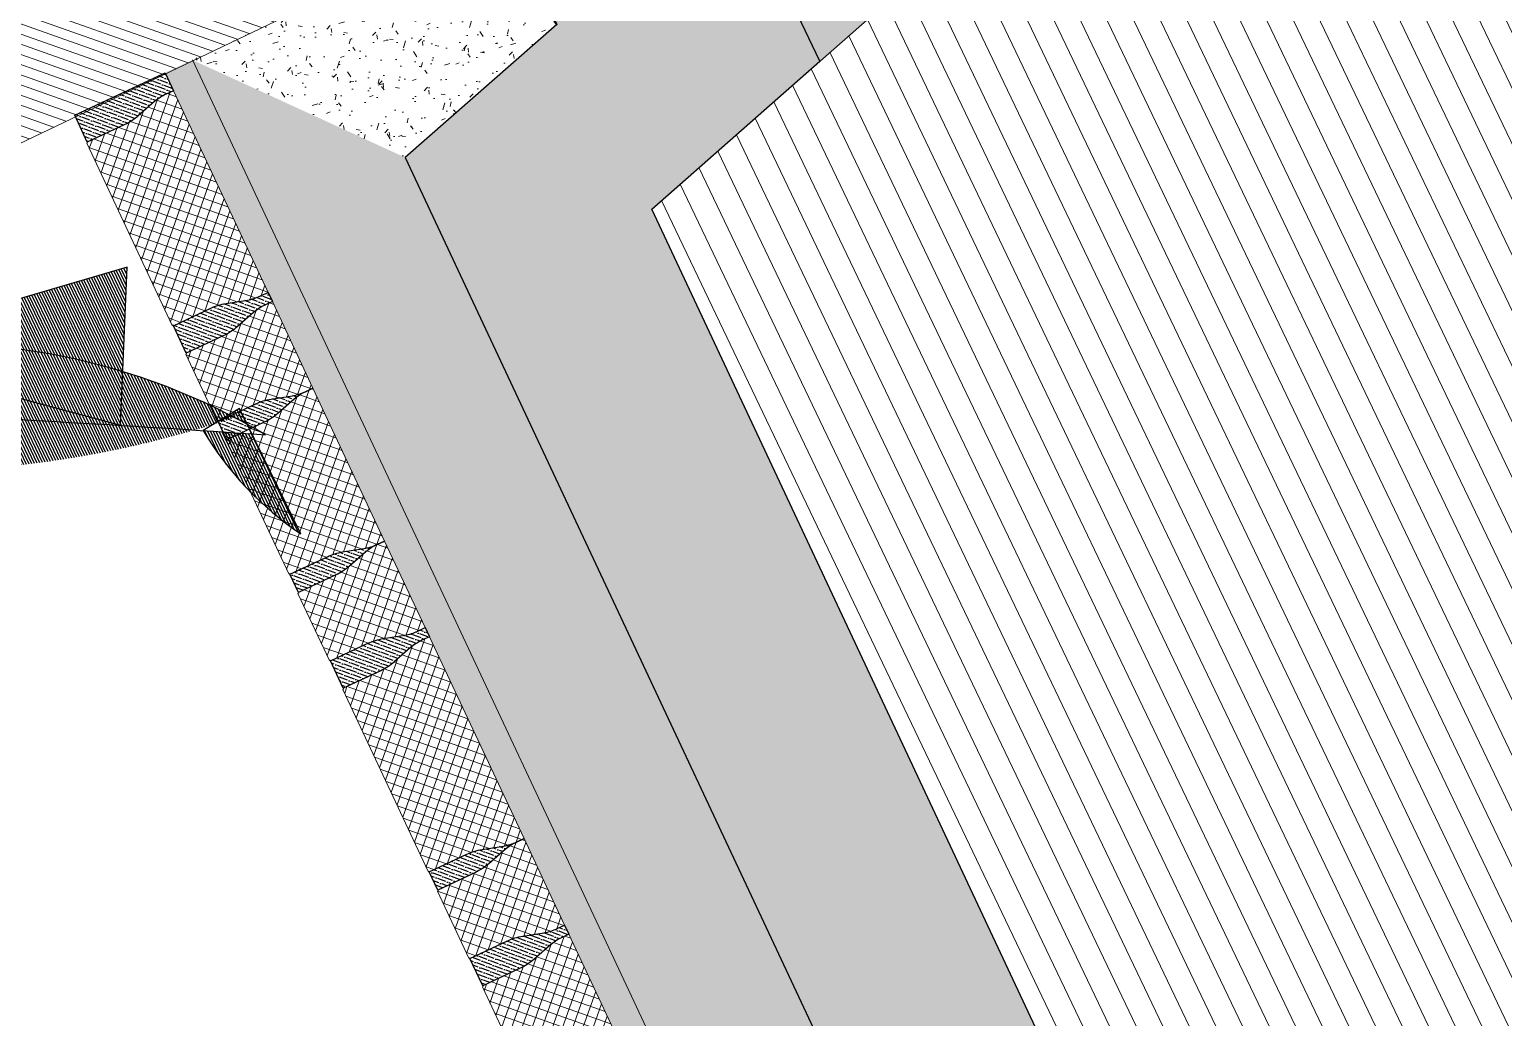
# Model space of a CAD drawing. Header units: metres. Extents: x 678805 to 1359287, y 2747329 to 5497370.
# Drawn here: x 679523.873 to 679525.336, y 2747467.093 to 2747468.074 of the extents above; entities that cross this region are included whole.
import ezdxf

# ---------------------------------------------------------------- set-up
doc = ezdxf.new("R2010")
doc.units = ezdxf.units.M
doc.layers.add('02-L-Waterfeatures 01', color=7, linetype='Continuous', true_color=0x4da6ff)
doc.layers.add('XREF_MON_WATERFEATURE$0$EIT_3 TR sorra', color=7, linetype='Continuous', true_color=0xd8ceb0)
doc.layers.add('XREF_MON_WATERFEATURE$0$-aux', color=50, linetype='Continuous', plot=False)
doc.layers.add('XREF_MON_WATERFEATURE$0$00_Aux', color=6, linetype='Continuous', plot=False)
for name, color, linetype, lineweight, true_color in [('XREF_MON_WATERFEATURE$0$02-L-projecció', 7, 'Continuous', 5, 0x636363), ('XREF_MON_WATERFEATURE$0$3-TR grava', 7, 'Continuous', 5, 0x666666), ('XREF_MON_WATERFEATURE$0$3-TR tot_u', 7, 'Continuous', 5, 0x787878)]:
    doc.layers.add(name, color=color, linetype=linetype, lineweight=lineweight, true_color=true_color)
doc.layers.add('XREF_MON_WATERFEATURE$0$02-L-SEC-View 1', color=7, linetype='Continuous')
for name, color, linetype, lineweight in [('XREF_MON_WATERFEATURE$0$02-L-seccionat', 6, 'Continuous', 5), ('XREF_MON_WATERFEATURE$0$3-TR Formigó', 252, 'Continuous', 0), ('XREF_MON_WATERFEATURE$0$3-TR terra compactada', 45, 'Continuous', 0), ('XREF_MON_WATERFEATURE$0$3-TR Tot-u', 37, 'Continuous', 0)]:
    doc.layers.add(name, color=color, linetype=linetype, lineweight=lineweight)
pattern_1 = [(43.9857993, (31.589232, -102.114553), (0.00192727513, 0.00660389192), [0.0085328125, -0.0017065625, 0, -0.0017065625])]
pattern_2 = [(45, (16.4205415, -0.953077), (-0.0067351921, 0.0067351921), []), (135, (16.4205415, -0.953077), (-0.0067351921, -0.0067351921), [])]
pattern_3 = [(43.9857993, (31.263042, -102.1120097), (0.00192727513, 0.00660389192), [0.0085328125, -0.0017065625, 0, -0.0017065625])]
pattern_4 = [(360, (-2890.9677293, -1231.3984358), (-4e-16, 0.003175), [])]
pattern_5 = [(360, (-2888.447405, -1231.4618852), (-4e-16, 0.003175), [])]
pattern_6 = [(360, (-2889.87978, -1231.41888), (-4e-16, 0.003175), [])]

# ---------------------------------------------------------------- blocks, each defined once
blk = doc.blocks.new('XREF_MON_WATERFEATURE$0$Bench')
at = {"layer": 'XREF_MON_WATERFEATURE$0$3-TR Formigó'}
h = blk.add_hatch(dxfattribs=at)
h.set_pattern_fill('ANSI31', color=256, scale=0.003, angle=-18.276, style=0)
h.set_pattern_definition([(45, (-45.4958885, 30.806559), (-0.0067351921, 0.0067351921), [])])
h.paths.add_polyline_path([(0, 0), (0.5016, 0), (0.5016, -0.1), (0.2408, -0.1), (0.075, -0.55), (0, -0.55)])
at = {"layer": 'XREF_MON_WATERFEATURE$0$02-L-seccionat'}
blk.add_lwpolyline([(0, 0), (0.5016, 0), (0.5016, -0.1), (0.2408, -0.1), (0.075, -0.55), (0, -0.55)], close=True, dxfattribs=at)
blk = doc.blocks.new('XREF_MON_WATERFEATURE$0$General Section WaterFalls')
at = {"layer": 'XREF_MON_WATERFEATURE$0$3-TR Formigó'}
h = blk.add_hatch(dxfattribs=at)
h.set_pattern_fill('ANSI37', color=256, scale=0.003, angle=-18.276, style=0)
h.set_pattern_definition(pattern_2)
edge = h.paths.add_edge_path()
edge.add_line((60.9719, -32.1247), (60.972, -32.1165))
edge.add_arc((60.9235, -32.1161), 0.0484, -0.4467, 15.5523)
edge.add_line((60.9702, -32.1031), (60.9644, -32.0823))
edge.add_arc((61.0195, -32.067), 0.0571, 179.5533, 195.5523, ccw=False)
edge.add_line((60.9623, -32.0666), (60.9626, -32.0254))
edge.add_line((60.9626, -32.0254), (60.9618, -32.0254))
edge.add_line((60.9618, -32.0254), (60.9618, -32.0246))
edge.add_line((60.9618, -32.0246), (60.7623, -32.023))
edge.add_line((60.7623, -32.023), (60.7623, -32.0239))
edge.add_line((60.7623, -32.0239), (60.7615, -32.0239))
edge.add_line((60.7615, -32.0239), (60.7612, -32.065))
edge.add_arc((60.704, -32.0645), 0.0571, -16.4458, -0.4467, ccw=False)
edge.add_line((60.7588, -32.0807), (60.7527, -32.1014))
edge.add_arc((60.7991, -32.1151), 0.0484, 163.5542, 179.5533)
edge.add_line((60.7507, -32.1147), (60.7507, -32.1229))
edge.add_line((60.7507, -32.1229), (60.9719, -32.1247))
h = blk.add_hatch(dxfattribs=at)
h.set_pattern_fill('ANSI37', color=256, scale=0.003, angle=-18.276, style=0)
h.set_pattern_definition(pattern_2)
edge = h.paths.add_edge_path()
edge.add_line((61.0769, -32.1255), (61.0769, -32.1173))
edge.add_arc((61.0285, -32.1169), 0.0484, -0.4467, 15.5523)
edge.add_line((61.0751, -32.1039), (61.0694, -32.0831))
edge.add_arc((61.1244, -32.0678), 0.0571, 179.5532, 195.5523, ccw=False)
edge.add_line((61.0673, -32.0674), (61.0676, -32.0263))
edge.add_line((61.0676, -32.0263), (61.0668, -32.0262))
edge.add_line((61.0668, -32.0262), (61.0668, -32.0254))
edge.add_line((61.0668, -32.0254), (60.9935, -32.0248))
edge.add_line((60.9935, -32.0248), (60.9935, -32.0257))
edge.add_line((60.9935, -32.0257), (60.9927, -32.0257))
edge.add_line((60.9927, -32.0257), (60.9924, -32.0668))
edge.add_arc((60.9352, -32.0663), 0.0571, -16.4458, -0.4467, ccw=False)
edge.add_line((60.99, -32.0825), (60.9839, -32.1032))
edge.add_arc((61.0304, -32.1169), 0.0484, 163.5542, 179.5533)
edge.add_line((60.982, -32.1165), (60.9819, -32.1247))
edge.add_line((60.9819, -32.1247), (61.0769, -32.1255))
h = blk.add_hatch(dxfattribs=at)
h.set_pattern_fill('ANSI37', color=256, scale=0.003, angle=-18.276, style=0)
h.set_pattern_definition(pattern_2)
edge = h.paths.add_edge_path()
edge.add_line((61.2981, -32.1272), (61.2981, -32.119))
edge.add_arc((61.2497, -32.1186), 0.0484, -0.4467, 15.5523)
edge.add_line((61.2964, -32.1057), (61.2906, -32.0849))
edge.add_arc((61.3456, -32.0695), 0.0571, 179.5533, 195.5523, ccw=False)
edge.add_line((61.2885, -32.0691), (61.2888, -32.028))
edge.add_line((61.2888, -32.028), (61.288, -32.028))
edge.add_line((61.288, -32.028), (61.288, -32.0271))
edge.add_line((61.288, -32.0271), (61.0885, -32.0256))
edge.add_line((61.0885, -32.0256), (61.0885, -32.0264))
edge.add_line((61.0885, -32.0264), (61.0877, -32.0264))
edge.add_line((61.0877, -32.0264), (61.0873, -32.0675))
edge.add_arc((61.0302, -32.0671), 0.0571, -16.4458, -0.4467, ccw=False)
edge.add_line((61.085, -32.0833), (61.0789, -32.104))
edge.add_arc((61.1253, -32.1177), 0.0484, 163.5542, 179.5533)
edge.add_line((61.0769, -32.1173), (61.0769, -32.1255))
edge.add_line((61.0769, -32.1255), (61.2981, -32.1272))
h = blk.add_hatch(dxfattribs=at)
h.set_pattern_fill('ANSI37', color=256, scale=0.003, angle=-18.276, style=0)
h.set_pattern_definition(pattern_2)
edge = h.paths.add_edge_path()
edge.add_line((61.403, -32.128), (61.4031, -32.1198))
edge.add_arc((61.3547, -32.1195), 0.0484, -0.4467, 15.5523)
edge.add_line((61.4013, -32.1065), (61.3956, -32.0857))
edge.add_arc((61.4506, -32.0704), 0.0571, 179.5533, 195.5523, ccw=False)
edge.add_line((61.3935, -32.0699), (61.3938, -32.0288))
edge.add_line((61.3938, -32.0288), (61.393, -32.0288))
edge.add_line((61.393, -32.0288), (61.393, -32.0279))
edge.add_line((61.393, -32.0279), (61.3197, -32.0274))
edge.add_line((61.3197, -32.0274), (61.3197, -32.0282))
edge.add_line((61.3197, -32.0282), (61.3189, -32.0282))
edge.add_line((61.3189, -32.0282), (61.3186, -32.0693))
edge.add_arc((61.2614, -32.0689), 0.0571, -16.4458, -0.4467, ccw=False)
edge.add_line((61.3162, -32.0851), (61.3101, -32.1058))
edge.add_arc((61.3566, -32.1195), 0.0484, 163.5542, 179.5533)
edge.add_line((61.3081, -32.1191), (61.3081, -32.1273))
edge.add_line((61.3081, -32.1273), (61.403, -32.128))
h = blk.add_hatch(dxfattribs=at)
h.set_pattern_fill('ANSI37', color=256, scale=0.003, angle=-18.276, style=0)
h.set_pattern_definition(pattern_2)
edge = h.paths.add_edge_path()
edge.add_line((61.5705, -32.1293), (61.5706, -32.1211))
edge.add_arc((61.5222, -32.1208), 0.0484, -0.4468, 15.5523)
edge.add_line((61.5688, -32.1078), (61.563, -32.087))
edge.add_arc((61.6181, -32.0717), 0.0571, 179.5533, 195.5523, ccw=False)
edge.add_line((61.5609, -32.0712), (61.5613, -32.0301))
edge.add_line((61.5613, -32.0301), (61.5605, -32.0301))
edge.add_line((61.5605, -32.0301), (61.5605, -32.0293))
edge.add_line((61.5605, -32.0293), (61.4147, -32.0281))
edge.add_line((61.4147, -32.0281), (61.4147, -32.029))
edge.add_line((61.4147, -32.029), (61.4139, -32.029))
edge.add_line((61.4139, -32.029), (61.4135, -32.0701))
edge.add_arc((61.3564, -32.0696), 0.0571, -16.4458, -0.4467, ccw=False)
edge.add_line((61.4112, -32.0858), (61.4051, -32.1065))
edge.add_arc((61.4515, -32.1202), 0.0484, 163.5542, 179.5532)
edge.add_line((61.4031, -32.1198), (61.403, -32.128))
edge.add_line((61.403, -32.128), (61.5705, -32.1293))
h = blk.add_hatch(dxfattribs=at)
h.set_pattern_fill('ANSI37', color=256, scale=0.003, angle=-18.276, style=0)
h.set_pattern_definition(pattern_2)
edge = h.paths.add_edge_path()
edge.add_line((61.6655, -32.1301), (61.6656, -32.1219))
edge.add_arc((61.6171, -32.1215), 0.0484, -0.4467, 15.5523)
edge.add_line((61.6638, -32.1085), (61.658, -32.0877))
edge.add_arc((61.7131, -32.0724), 0.0571, 179.5533, 195.5523, ccw=False)
edge.add_line((61.6559, -32.072), (61.6562, -32.0308))
edge.add_line((61.6562, -32.0308), (61.6554, -32.0308))
edge.add_line((61.6554, -32.0308), (61.6554, -32.03))
edge.add_line((61.6554, -32.03), (61.5821, -32.0294))
edge.add_line((61.5821, -32.0294), (61.5821, -32.0303))
edge.add_line((61.5821, -32.0303), (61.5813, -32.0303))
edge.add_line((61.5813, -32.0303), (61.581, -32.0714))
edge.add_arc((61.5239, -32.0709), 0.0571, -16.4458, -0.4467, ccw=False)
edge.add_line((61.5787, -32.0871), (61.5726, -32.1078))
edge.add_arc((61.619, -32.1215), 0.0484, 163.5542, 179.5533)
edge.add_line((61.5706, -32.1211), (61.5705, -32.1293))
edge.add_line((61.5705, -32.1293), (61.6655, -32.1301))
h = blk.add_hatch(dxfattribs=at)
h.set_pattern_fill('ANSI37', color=256, scale=0.003, angle=-18.276, style=0)
h.set_pattern_definition(pattern_2)
edge = h.paths.add_edge_path()
edge.add_line((61.8967, -32.1319), (61.8968, -32.1237))
edge.add_arc((61.8484, -32.1233), 0.0484, -0.4467, 15.5523)
edge.add_line((61.895, -32.1103), (61.8892, -32.0895))
edge.add_arc((61.9443, -32.0742), 0.0571, 179.5533, 195.5523, ccw=False)
edge.add_line((61.8871, -32.0738), (61.8875, -32.0326))
edge.add_line((61.8875, -32.0326), (61.8867, -32.0326))
edge.add_line((61.8867, -32.0326), (61.8867, -32.0318))
edge.add_line((61.8867, -32.0318), (61.6871, -32.0302))
edge.add_line((61.6871, -32.0302), (61.6871, -32.0311))
edge.add_line((61.6871, -32.0311), (61.6863, -32.0311))
edge.add_line((61.6863, -32.0311), (61.686, -32.0722))
edge.add_arc((61.6288, -32.0718), 0.0571, -16.4458, -0.4467, ccw=False)
edge.add_line((61.6836, -32.0879), (61.6775, -32.1086))
edge.add_arc((61.724, -32.1223), 0.0484, 163.5542, 179.5533)
edge.add_line((61.6756, -32.122), (61.6755, -32.1302))
edge.add_line((61.6755, -32.1302), (61.8967, -32.1319))
at = {"layer": 'XREF_MON_WATERFEATURE$0$3-TR grava'}
h = blk.add_hatch(dxfattribs=at)
h.set_pattern_fill('GRAVEL', color=256, scale=0.0025, angle=-65.4594)
h.set_pattern_definition([(162.55338, (60.792221, -28.2785556), (-0.7308664413, 0.2247454003), [0.00854304, -0.8457621]), (119.510333, (60.784071, -28.2759942), (0.3742512881, -0.666792489), [0.0146601, -1.4513512]), (67.05104, (60.77685, -28.263236), (-0.3716630592, -0.8677521653), [0.01033704, -1.02336807]), (201.81428, (60.752123, -28.2473016), (1.1816513546, 0.4697151543), [0.0133501, -1.32166094]), (227.374246, (60.739729, -28.2522625), (0.5612966858, 0.6053067656), [0.01309084, -1.2959952]), (291.81428, (60.7308637, -28.2618946), (-0.4697151543, 1.1816513546), [0.0133501, -1.32166094]), (332.234833, (60.7358245, -28.2742888), (-0.9205000677, 0.4871907998), [0.01765484, -1.7478279]), (6.79592, (60.7514467, -28.2825133), (1.4554228023, 0.1758798357), [0.016668, -1.6501314]), (55.97016, (60.7679976, -28.280541), (0.5399387023, 0.8049723274), [0.0133953, -1.32613864]), (109.77695, (60.775494, -28.2694395), (0.2323495932, -0.661776523), [0.01529283, -0.7493484]), (156.93803, (60.7703194, -28.2550487), (-0.9518899866, 0.40305297845), [0.01977695, -1.9579193]), (73.35467, (60.7776556, -28.3047515), (0.1619655624, 0.5625907985), [0.0067501, -0.66826415]), (106.009826, (60.779589, -28.2982843), (0.2273336258, -0.8036782146), [0.01284205, -1.271366]), (159.5406, (60.776047, -28.28594), (-0.05776387, -0.02637395), [0.00898023, -0.0808223]), (137.73918, (60.781133, -28.278732), (0.247397496, -0.236071448), [0.00483603, -0.47876556]), (226.342, (60.777554, -28.27548), (0.14691766, 0.136885724), [0.00683914, -0.3351188]), (325.50435, (60.772832, -28.280428), (0.194649594, -0.120543708), [0.011108, -0.35915745]), (96.10564, (60.781987, -28.286719), (-0.00501597, -0.14190169), [0.0080322, -0.19277245]), (310.93013, (60.7622568, -28.2419766), (0.4370311228, -0.498516848), [0.0112522, -1.11397067]), (4.88677, (60.7696285, -28.2504778), (-0.7408983767, -0.0590579828), [0.00944, -0.9345554]), (227.73918, (60.79354, -28.281444), (0.236071448, 0.247397496), [0.009672, -0.4739296]), (278.15105, (60.7870354, -28.288602), (-0.0904479018, 0.6567605553), [0.0112522, -1.11397067]), (273.98455, (60.726443, -28.2583285), (-0.016342016, 0.341567253), [0.0108509, -0.53169336]), (229.31573, (60.727197, -28.269153), (0.5035328154, 0.5789328146), [0.0090918, -0.90008983]), (1.342, (60.73604, -28.308395), (0.341567253, 0.016342016), [0.009672, -0.4739296]), (311.89462, (60.745709, -28.308169), (-0.5739168467, 0.6454345072), [0.01064457, -1.0538094]), (3.98455, (60.7231165, -28.280091), (-0.341567253, -0.016342016), [0.00542544, -0.5371188]), (35.85052, (60.734457, -28.30493), (0.20468153, 0.163259675), [0.00323786, -0.3205499]), (100.50435, (60.737082, -28.303033), (0.021357984, -0.19966556), [0.01309084, -0.24872636]), (120.5496, (60.734695, -28.2901617), (0.3215033825, -0.5512647504), [0.0121317, -1.2010341]), (238.23066, (60.767633, -28.282801), (0.08915379, 0.110511773), [0.0091581, -0.2197944]), (287.69782, (60.7628117, -28.2905873), (0.3328294306, -1.0347336953), [0.0159889, -1.58290023]), (355.48599, (60.7676723, -28.3058194), (-0.509842896, 0.046437822), [0.0065377, -0.6472348]), (24.5406, (60.77419, -28.306334), (0.0313899, 0.0841378), [0.00381, -0.05969]), (54.79703, (60.7359006, -28.288215), (-0.2988512863, -0.4156731392), [0.0088217, -0.8733485]), (342.55338, (60.740986, -28.281007), (0.7308664413, -0.2247454003), [0.0170861, -0.83721905]), (294.5406, (60.757286, -28.28613), (0.0841378, -0.0313899), [0.01651, -0.04699]), (259.84544, (60.7641434, -28.301148), (-0.1406075785, -0.7622563603), [0.01004024, -0.9939829]), (188.5952, (60.762373, -28.311031), (-0.257429432, -0.047731935), [0.0092457, -0.45304125]), (142.186567, (60.7532313, -28.312413), (-1.078743775, 0.833774021), [0.01505363, -1.4903116]), (109.96667, (60.7413388, -28.3031837), (-0.2850974958, 0.7773042634), [0.01592574, -1.57664616])])
h.paths.add_polyline_path([(62.417, -32.7234), (61.6463, -32.7234), (62.1077, -34.3534), (62.417, -34.3534)])
h.paths.add_polyline_path([(62.3831, -34.2507, -1), (62.2331, -34.2507, -1)], flags=16)
at = {"layer": 'XREF_MON_WATERFEATURE$0$3-TR terra compactada'}
h = blk.add_hatch(dxfattribs=at)
h.set_pattern_fill('LINE', color=256, scale=0.0075)
h.set_pattern_definition([(360, (-1.593222, -1.45), (3e-18, 0.0238125), [])])
edge = h.paths.add_edge_path(flags=16)
edge.add_arc((87.9127, -34.891), 0.03, 0, 360)
h.paths.add_polyline_path([(60.8679, -34.0635), (60.8679, -34.8165), (77.2885, -34.8165), (77.2885, -35.9665), (94.0298, -35.9665), (94.0235, -34.5335), (88.7774, -34.4288), (88.7764, -34.4784), (88.6751, -34.8565), (84.0602, -34.7644), (83.9655, -34.4124), (83.9577, -34.3822), (83.9588, -34.3318), (79.9888, -34.2503), (79.9888, -35.7877), (77.4385, -35.7877), (77.4385, -35.4375), (78.6181, -35.4377), (78.0551, -33.463), (67.1021, -33.3788), (67.0118, -33.1781), (66.851, -33.1769), (63.5673, -33.1513), (63.5673, -34.7034), (61.0171, -34.7034), (61.0171, -34.3534), (62.1077, -34.3534), (61.5858, -32.5095), (50.6816, -32.4257), (50.5911, -32.225), (50.4251, -32.2238), (47.1481, -32.1982), (47.1472, -33.3816), (44.9975, -33.3816), (44.9975, -33.0316), (45.5693, -33.0316), (45.1431, -31.5563), (34.2616, -31.4727), (34.1709, -31.272), (34.0048, -31.2707), (30.7263, -31.2451), (30.7263, -32.3786), (28.5762, -32.3786), (28.5762, -32.0286), (29.1479, -32.0286), (28.7218, -30.5533), (17.8413, -30.4697), (17.6814, -31.5018), (28.2761, -31.5018), (28.2761, -32.6104), (44.4474, -32.6104), (44.4474, -34.0635)])
at = {"layer": 'XREF_MON_WATERFEATURE$0$3-TR Tot-u'}
h = blk.add_hatch(dxfattribs=at)
h.set_pattern_fill('EARTH', color=256, scale=0.005, angle=-84.0741)
h.set_pattern_definition([(275.92585, (60.715468, -33.50334), (0.03485825, -0.02830243), [0.03175, -0.03175]), (275.92585, (60.72731, -33.50211), (0.03485825, -0.02830243), [0.03175, -0.03175]), (275.92585, (60.739153, -33.50088), (0.03485825, -0.02830243), [0.03175, -0.03175]), (5.92585, (60.74351, -33.50442), (0.02830243, 0.03485825), [0.03175, -0.03175]), (5.92585, (60.74474, -33.51626), (0.02830243, 0.03485825), [0.03175, -0.03175]), (5.92585, (60.74597, -33.528104), (0.02830243, 0.03485825), [0.03175, -0.03175])])
h.paths.add_polyline_path([(50.6816, -32.4257), (61.5858, -32.5095), (61.6463, -32.7234), (62.417, -32.7234), (62.417, -32.5034), (61.7919, -32.5034), (61.7377, -32.3107), (50.5913, -32.225)])
at = {"layer": 'XREF_MON_WATERFEATURE$0$3-TR tot_u'}
h = blk.add_hatch(dxfattribs=at)
h.set_pattern_fill('AR-CONC', color=256, scale=0.00025, angle=90.2768)
h.set_pattern_definition([(158.55282, (16.41958, -0.97464), (-0.01071414, 0.044447035), [0.0047625, -0.0523875]), (103.55282, (16.41958, -0.97464), (-0.04247851, -0.023550522), [0.00381, -0.041910146]), (209.00427, (16.418687, -0.970935), (-0.05319265, 0.020896514), [0.004047502, -0.04452256]), (154.73702, (16.40754, -0.97868), (-0.01159855, 0.06759206), [0.00714375, -0.07858125]), (205.18838, (16.40657, -0.97305), (-0.07752613, 0.036585164), [0.00607126, -0.0667839]), (99.73697, (16.40754, -0.97868), (-0.07752613, 0.036585164), [0.00571499, -0.06286493]), (129.55282, (16.40853, -0.97165), (0.012177515, 0.04406843), [0.0047625, -0.0523875]), (74.55282, (16.40853, -0.97165), (-0.048569986, -3.622e-06), [0.00381, -0.04191]), (180.00427, (16.409544, -0.967977), (-0.03639247, 0.044064808), [0.004047502, -0.044522484]), (146.052823, (16.41958, -0.974639), (-0.0202858755, -0.005993883), [0, -0.041402, 0, -0.042545, 0, -0.04206875]), (116.052823, (16.41958, -0.97464), (-0.029058716, 0.007867939), [0, -0.024257, 0, -0.0404495, 0, -0.01603375]), (76.052823, (16.424085, -0.988064), (-0.0094277577, 0.0325917035), [0, -0.015875, 0, -0.04953, 0, -0.0657225]), (66.052823, (16.426106, -0.994084), (-0.017809166, 0.03308521), [0, -0.0206375, 0, -0.032893, 0, -0.0466725])])
h.paths.add_polyline_path([(61.7377, -32.3107), (61.9161, -32.162), (50.5231, -32.0745), (50.5952, -32.2337)])
h = blk.add_hatch(dxfattribs=at)
h.set_pattern_fill('AR-CONC', color=256, scale=0.00025, angle=90.2768)
h.set_pattern_definition([(140.2768, (60.715436, -33.26334), (0.0037647, 0.0455649), [0.0047625, -0.0523875]), (85.2768, (60.715436, -33.26334), (-0.0477211, -0.0090415), [0.00381, -0.0419101]), (190.7282, (60.71575, -33.259542), (-0.0439564, 0.0365234), [0.0040475, -0.0445226]), (136.461, (60.702736, -33.2634), (0.0101831, 0.0678197), [0.0071437, -0.0785812]), (186.9123, (60.703584, -33.25775), (-0.0621425, 0.0590515), [0.0060713, -0.066784]), (81.461, (60.702736, -33.2634), (-0.0621425, 0.0590515), [0.005715, -0.062865]), (111.2768, (60.70588, -33.257036), (0.0253829, 0.03802666), [0.0047625, -0.0523875]), (56.2768, (60.70588, -33.257036), (-0.0461211, 0.0152279), [0.00381, -0.04191]), (161.7282, (60.707995, -33.253867), (-0.0207382, 0.0532545), [0.0040475, -0.0445225]), (127.7768, (60.715436, -33.26334), (-0.02114224, 0.00067003), [0, -0.041402, 0, -0.042545, 0, -0.04206875]), (97.7768, (60.715436, -33.26334), (-0.02512555, 0.01658373), [0, -0.024257, 0, -0.0404495, 0, -0.01603375]), (57.7768, (60.715504, -33.2775), (0.00126842, 0.03390417), [0, -0.015875, 0, -0.04953, 0, -0.0657225]), (47.7768, (60.715535, -33.28385), (-0.00653544, 0.03700116), [0, -0.0206375, 0, -0.032893, 0, -0.0466725])])
h.paths.add_polyline_path([(62.417, -32.3031), (61.9154, -32.3036), (61.9161, -32.162), (61.7377, -32.3107), (61.7919, -32.5034), (62.417, -32.5034)])
at = {"layer": 'XREF_MON_WATERFEATURE$0$EIT_3 TR sorra'}
h = blk.add_hatch(dxfattribs=at)
h.set_pattern_fill('ANSI36', color=256, scale=0.001075, angle=-1.0142, style=0, double=1)
h.set_pattern_definition(pattern_3)
edge = h.paths.add_edge_path()
edge.add_line((60.9819, -32.1247), (60.9719, -32.1247))
edge.add_line((60.9719, -32.1247), (60.972, -32.1165))
edge.add_arc((60.9235, -32.1161), 0.0484, -0.4468, 15.5523)
edge.add_line((60.9702, -32.1031), (60.9644, -32.0823))
edge.add_arc((61.0195, -32.067), 0.0571, 179.5533, 195.5523, ccw=False)
edge.add_line((60.9623, -32.0666), (60.9626, -32.0254))
edge.add_line((60.9626, -32.0254), (60.9927, -32.0257))
edge.add_line((60.9927, -32.0257), (60.9924, -32.0668))
edge.add_arc((60.9352, -32.0664), 0.0571, -16.4458, -0.4467, ccw=False)
edge.add_line((60.99, -32.0825), (60.9839, -32.1032))
edge.add_arc((61.0304, -32.1169), 0.0484, 163.5542, 179.5533)
edge.add_line((60.982, -32.1166), (60.9819, -32.1247))
edge.add_line((60.9819, -32.1247), (60.9719, -32.1247))
h = blk.add_hatch(dxfattribs=at)
h.set_pattern_fill('ANSI36', color=256, scale=0.001075, angle=-1.0142, style=0, double=1)
h.set_pattern_definition(pattern_3)
edge = h.paths.add_edge_path()
edge.add_line((61.0769, -32.1255), (61.0769, -32.1173))
edge.add_arc((61.0285, -32.1169), 0.0484, -0.4467, 15.5523)
edge.add_line((61.0751, -32.1039), (61.0694, -32.0831))
edge.add_arc((61.1244, -32.0678), 0.0571, 179.5532, 195.5523, ccw=False)
edge.add_line((61.0673, -32.0674), (61.0676, -32.0263))
edge.add_line((61.0676, -32.0263), (61.0877, -32.0264))
edge.add_line((61.0877, -32.0264), (61.0873, -32.0675))
edge.add_arc((61.0302, -32.0671), 0.0571, -16.4458, -0.4467, ccw=False)
edge.add_line((61.085, -32.0833), (61.0789, -32.104))
edge.add_arc((61.1253, -32.1177), 0.0484, 163.5542, 179.5532)
edge.add_line((61.0769, -32.1173), (61.0769, -32.1255))
h = blk.add_hatch(dxfattribs=at)
h.set_pattern_fill('ANSI36', color=256, scale=0.001075, angle=-1.0142, style=0, double=1)
h.set_pattern_definition(pattern_1)
edge = h.paths.add_edge_path()
edge.add_line((61.3081, -32.1273), (61.2981, -32.1272))
edge.add_line((61.2981, -32.1272), (61.2981, -32.119))
edge.add_arc((61.2497, -32.1186), 0.0484, -0.4468, 15.5523)
edge.add_line((61.2964, -32.1057), (61.2906, -32.0849))
edge.add_arc((61.3456, -32.0696), 0.0571, 179.5533, 195.5523, ccw=False)
edge.add_line((61.2885, -32.0691), (61.2888, -32.028))
edge.add_line((61.2888, -32.028), (61.3189, -32.0282))
edge.add_line((61.3189, -32.0282), (61.3186, -32.0693))
edge.add_arc((61.2614, -32.0689), 0.0571, -16.4458, -0.4467, ccw=False)
edge.add_line((61.3162, -32.0851), (61.3101, -32.1058))
edge.add_arc((61.3566, -32.1195), 0.0484, 163.5542, 179.5533)
edge.add_line((61.3081, -32.1191), (61.3081, -32.1273))
edge.add_line((61.3081, -32.1273), (61.2981, -32.1272))
h = blk.add_hatch(dxfattribs=at)
h.set_pattern_fill('ANSI36', color=256, scale=0.001075, angle=-1.0142, style=0, double=1)
h.set_pattern_definition(pattern_1)
edge = h.paths.add_edge_path()
edge.add_line((61.403, -32.128), (61.4031, -32.1198))
edge.add_arc((61.3547, -32.1195), 0.0484, -0.4467, 15.5523)
edge.add_line((61.4013, -32.1065), (61.3956, -32.0857))
edge.add_arc((61.4506, -32.0704), 0.0571, 179.5532, 195.5523, ccw=False)
edge.add_line((61.3935, -32.0699), (61.3938, -32.0288))
edge.add_line((61.3938, -32.0288), (61.4139, -32.029))
edge.add_line((61.4139, -32.029), (61.4135, -32.0701))
edge.add_arc((61.3564, -32.0696), 0.0571, -16.4458, -0.4467, ccw=False)
edge.add_line((61.4112, -32.0858), (61.4051, -32.1065))
edge.add_arc((61.4515, -32.1202), 0.0484, 163.5542, 179.5532)
edge.add_line((61.4031, -32.1198), (61.403, -32.128))
h = blk.add_hatch(dxfattribs=at)
h.set_pattern_fill('ANSI36', color=256, scale=0.001075, angle=-1.0142, style=0, double=1)
h.set_pattern_definition(pattern_1)
edge = h.paths.add_edge_path()
edge.add_line((61.5705, -32.1293), (61.5706, -32.1211))
edge.add_arc((61.5222, -32.1208), 0.0484, -0.4467, 15.5523)
edge.add_line((61.5688, -32.1078), (61.563, -32.087))
edge.add_arc((61.6181, -32.0717), 0.0571, 179.5533, 195.5523, ccw=False)
edge.add_line((61.5609, -32.0712), (61.5613, -32.0301))
edge.add_line((61.5613, -32.0301), (61.5813, -32.0303))
edge.add_line((61.5813, -32.0303), (61.581, -32.0714))
edge.add_arc((61.5239, -32.0709), 0.0571, -16.4458, -0.4467, ccw=False)
edge.add_line((61.5787, -32.0871), (61.5726, -32.1078))
edge.add_arc((61.619, -32.1215), 0.0484, 163.5542, 179.5532)
edge.add_line((61.5706, -32.1211), (61.5705, -32.1293))
h = blk.add_hatch(dxfattribs=at)
h.set_pattern_fill('ANSI36', color=256, scale=0.001075, angle=-1.0142, style=0, double=1)
h.set_pattern_definition(pattern_1)
edge = h.paths.add_edge_path()
edge.add_line((61.6755, -32.1302), (61.6655, -32.1301))
edge.add_line((61.6655, -32.1301), (61.6656, -32.1219))
edge.add_arc((61.6171, -32.1215), 0.0484, -0.4467, 15.5523)
edge.add_line((61.6638, -32.1085), (61.658, -32.0877))
edge.add_arc((61.7131, -32.0724), 0.0571, 179.5533, 195.5523, ccw=False)
edge.add_line((61.6559, -32.072), (61.6562, -32.0308))
edge.add_line((61.6562, -32.0308), (61.6863, -32.0311))
edge.add_line((61.6863, -32.0311), (61.686, -32.0722))
edge.add_arc((61.6288, -32.0718), 0.0571, -16.4458, -0.4467, ccw=False)
edge.add_line((61.6836, -32.0879), (61.6775, -32.1086))
edge.add_arc((61.724, -32.1223), 0.0484, 163.5542, 179.5533)
edge.add_line((61.6756, -32.122), (61.6755, -32.1302))
edge.add_line((61.6755, -32.1302), (61.6655, -32.1301))
h = blk.add_hatch(dxfattribs=at)
h.set_pattern_fill('ANSI36', color=256, scale=0.001075, angle=-1.0142, style=0, double=1)
h.set_pattern_definition([(43.9857993, (31.8204617, -102.116356), (0.00192727513, 0.00660389192), [0.0085328125, -0.0017065625, 0, -0.0017065625])])
edge = h.paths.add_edge_path()
edge.add_line((61.9164, -32.132), (61.8967, -32.1319))
edge.add_line((61.8967, -32.1319), (61.8968, -32.1237))
edge.add_arc((61.8484, -32.1233), 0.0484, -0.4467, 15.5523)
edge.add_line((61.895, -32.1103), (61.8892, -32.0895))
edge.add_arc((61.9443, -32.0742), 0.0571, 179.5533, 195.5523, ccw=False)
edge.add_line((61.8871, -32.0738), (61.8875, -32.0326))
edge.add_line((61.8875, -32.0326), (61.9171, -32.0329))
edge.add_line((61.9171, -32.0329), (61.9164, -32.132))
edge.add_line((61.9164, -32.132), (61.8967, -32.1319))
h = blk.add_hatch(dxfattribs=at)
h.set_pattern_fill('ANSI36', color=256, scale=0.001075, angle=-1.0142, style=0, double=1)
h.set_pattern_definition([(62.2618419, (84.498064, 215.9410314), (-0.000240893414, 0.00687515442), [0.0085328125, -0.0017065625, 0, -0.0017065625])])
h.paths.add_polyline_path([(50.5231, -32.0745), (61.9161, -32.162), (61.9164, -32.132), (50.523, -32.0433)])
at = {"layer": 'XREF_MON_WATERFEATURE$0$-aux'}
for points in [[(60.9819, -32.1247), (60.9719, -32.1247), (60.972, -32.1165, 0.069923), (60.9702, -32.1031), (60.9644, -32.0823, -0.069923), (60.9623, -32.0666), (60.9626, -32.0254), (60.9927, -32.0257), (60.9924, -32.0668, -0.069923), (60.99, -32.0825), (60.9839, -32.1032, 0.069923), (60.982, -32.1166), (60.9819, -32.1247), (60.9719, -32.1247)], [(61.0769, -32.1255), (61.0769, -32.1255), (61.0769, -32.1173, 0.069923), (61.0751, -32.1039), (61.0694, -32.0831, -0.069923), (61.0673, -32.0674), (61.0676, -32.0263), (61.0877, -32.0264), (61.0873, -32.0675, -0.069923), (61.085, -32.0833), (61.0789, -32.104, 0.069923), (61.0769, -32.1173), (61.0769, -32.1255), (61.0769, -32.1255)], [(61.3081, -32.1273), (61.2981, -32.1272), (61.2981, -32.119, 0.069923), (61.2964, -32.1057), (61.2906, -32.0849, -0.069923), (61.2885, -32.0691), (61.2888, -32.028), (61.3189, -32.0282), (61.3186, -32.0693, -0.069923), (61.3162, -32.0851), (61.3101, -32.1058, 0.069923), (61.3081, -32.1191), (61.3081, -32.1273), (61.2981, -32.1272)], [(61.403, -32.128), (61.403, -32.128), (61.4031, -32.1198, 0.069923), (61.4013, -32.1065), (61.3956, -32.0857, -0.069923), (61.3935, -32.0699), (61.3938, -32.0288), (61.4139, -32.029), (61.4135, -32.0701, -0.069923), (61.4112, -32.0858), (61.4051, -32.1065, 0.069923), (61.4031, -32.1198), (61.403, -32.128), (61.403, -32.128)], [(61.5705, -32.1293), (61.5705, -32.1293), (61.5706, -32.1211, 0.069923), (61.5688, -32.1078), (61.563, -32.087, -0.069923), (61.5609, -32.0712), (61.5613, -32.0301), (61.5813, -32.0303), (61.581, -32.0714, -0.069923), (61.5787, -32.0871), (61.5726, -32.1078, 0.069923), (61.5706, -32.1211), (61.5705, -32.1293), (61.5705, -32.1293)], [(61.6755, -32.1302), (61.6655, -32.1301), (61.6656, -32.1219, 0.069923), (61.6638, -32.1085), (61.658, -32.0877, -0.069923), (61.6559, -32.072), (61.6562, -32.0308), (61.6863, -32.0311), (61.686, -32.0722, -0.069923), (61.6836, -32.0879), (61.6775, -32.1086, 0.069923), (61.6756, -32.122), (61.6755, -32.1302), (61.6655, -32.1301)], [(61.9164, -32.132), (61.8967, -32.1319), (61.8968, -32.1237, 0.069923), (61.895, -32.1103), (61.8892, -32.0895, -0.069923), (61.8871, -32.0738), (61.8875, -32.0326), (61.9171, -32.0329), (61.9164, -32.132), (61.8967, -32.1319)]]:
    blk.add_lwpolyline(points, format="xyb", dxfattribs=at)
at = {"layer": 'XREF_MON_WATERFEATURE$0$00_Aux'}
blk.add_lwpolyline([(50.6816, -32.4257), (61.5858, -32.5095), (61.6463, -32.7234), (62.417, -32.7234), (62.417, -32.5034), (61.7919, -32.5034), (61.7377, -32.3107), (50.5913, -32.225)], close=True, dxfattribs=at)
at = {"layer": 'XREF_MON_WATERFEATURE$0$02-L-projecció'}
for points in [[(30.7263, -31.2451), (34.0048, -31.2707), (34.1709, -31.272), (34.2616, -31.4727), (45.1431, -31.5563), (45.5693, -33.0316), (44.9975, -33.0316), (44.9975, -33.3816), (47.1472, -33.3816), (47.1481, -32.1982), (50.4251, -32.2238), (50.5911, -32.225), (50.6816, -32.4257), (61.5858, -32.5095), (62.1077, -34.3534), (61.0171, -34.3534), (61.0171, -34.7034), (63.5673, -34.7034), (63.5673, -33.1513), (66.851, -33.1769)], [(50.5231, -32.0745), (61.9161, -32.162)], [(47.1477, -32.1986), (61.7377, -32.3107)], [(50.6816, -32.4257), (61.5858, -32.5095)]]:
    blk.add_lwpolyline(points, dxfattribs=at)
at = {"layer": 'XREF_MON_WATERFEATURE$0$02-L-seccionat'}
for points in [[(60.9719, -32.1247), (60.972, -32.1165, 0.069923), (60.9702, -32.1031), (60.9644, -32.0823, -0.069923), (60.9623, -32.0666), (60.9626, -32.0254), (60.9618, -32.0254), (60.9618, -32.0246), (60.7623, -32.023), (60.7623, -32.0239), (60.7615, -32.0239), (60.7612, -32.065, -0.069923), (60.7588, -32.0807), (60.7527, -32.1014, 0.069923), (60.7507, -32.1147), (60.7507, -32.1229)], [(61.0769, -32.1255), (61.0769, -32.1173, 0.069923), (61.0751, -32.1039), (61.0694, -32.0831, -0.069923), (61.0673, -32.0674), (61.0676, -32.0263), (61.0668, -32.0262), (61.0668, -32.0254), (60.9935, -32.0248), (60.9935, -32.0257), (60.9927, -32.0257), (60.9924, -32.0668, -0.069923), (60.99, -32.0825), (60.9839, -32.1032, 0.069923), (60.982, -32.1165), (60.9819, -32.1247)], [(61.2981, -32.1272), (61.2981, -32.119, 0.069923), (61.2964, -32.1057), (61.2906, -32.0849, -0.069923), (61.2885, -32.0691), (61.2888, -32.028), (61.288, -32.028), (61.288, -32.0271), (61.0885, -32.0256), (61.0885, -32.0264), (61.0877, -32.0264), (61.0873, -32.0675, -0.069923), (61.085, -32.0833), (61.0789, -32.104, 0.069923), (61.0769, -32.1173), (61.0769, -32.1255)], [(61.403, -32.128), (61.4031, -32.1198, 0.069923), (61.4013, -32.1065), (61.3956, -32.0857, -0.069923), (61.3935, -32.0699), (61.3938, -32.0288), (61.393, -32.0288), (61.393, -32.0279), (61.3197, -32.0274), (61.3197, -32.0282), (61.3189, -32.0282), (61.3186, -32.0693, -0.069923), (61.3162, -32.0851), (61.3101, -32.1058, 0.069923), (61.3081, -32.1191), (61.3081, -32.1273)], [(61.5705, -32.1293), (61.5706, -32.1211, 0.069923), (61.5688, -32.1078), (61.563, -32.087, -0.069923), (61.5609, -32.0712), (61.5613, -32.0301), (61.5605, -32.0301), (61.5605, -32.0293), (61.4147, -32.0281), (61.4147, -32.029), (61.4139, -32.029), (61.4135, -32.0701, -0.069923), (61.4112, -32.0858), (61.4051, -32.1065, 0.069923), (61.4031, -32.1198), (61.403, -32.128)], [(61.6655, -32.1301), (61.6656, -32.1219, 0.069923), (61.6638, -32.1085), (61.658, -32.0877, -0.069923), (61.6559, -32.072), (61.6562, -32.0308), (61.6554, -32.0308), (61.6554, -32.03), (61.5821, -32.0294), (61.5821, -32.0303), (61.5813, -32.0303), (61.581, -32.0714, -0.069923), (61.5787, -32.0871), (61.5726, -32.1078, 0.069923), (61.5706, -32.1211), (61.5705, -32.1293)], [(61.8967, -32.1319), (61.8968, -32.1237, 0.069923), (61.895, -32.1103), (61.8892, -32.0895, -0.069923), (61.8871, -32.0738), (61.8875, -32.0326), (61.8867, -32.0326), (61.8867, -32.0318), (61.6871, -32.0302), (61.6871, -32.0311), (61.6863, -32.0311), (61.686, -32.0722, -0.069923), (61.6836, -32.0879), (61.6775, -32.1086, 0.069923), (61.6756, -32.122), (61.6755, -32.1302)]]:
    blk.add_lwpolyline(points, format="xyb", close=True, dxfattribs=at)
blk.add_blockref('XREF_MON_WATERFEATURE$0$Bench', (61.9155, -31.7534))
blk = doc.blocks.new('XREF_MON_WATERFEATURE$0$p7')
h = blk.add_hatch()
h.set_pattern_fill('LINE', color=254, scale=0.001)
h.set_pattern_definition([(360, (-2893.8054963, -1233.1014205), (-4e-16, 0.003175), [])])
edge = h.paths.add_edge_path()
edge.add_line((-0.0261, 0.749), (-0.0876, 0.7608))
edge.add_arc((-1.4928, 0.788), 1.4055, -14.8775, -1.1077, ccw=False)
edge.add_arc((-0.1756, 0.5161), 0.098, -147.4403, -65.172, ccw=False)
edge.add_arc((-0.5435, 0.6332), 0.3321, -30.7558, -7.3085)
edge.add_arc((0.7286, 0.2727), 0.995, 148.3098, 161.3472, ccw=False)
edge.add_arc((-0.0687, 0.7789), 0.052, -35.0269, 161.4727, ccw=False)
h = blk.add_hatch()
h.set_pattern_fill('LINE', color=253, scale=0.001)
h.set_pattern_definition(pattern_4)
edge = h.paths.add_edge_path()
edge.add_ellipse((-0.0906, 0.7239), major_axis=(0.0356, 0.1048), ratio=0.522464, start_angle=-84.2694, end_angle=260.631)
edge.add_line((-0.0423, 0.6885), (-0.0806, 0.7114))
edge.add_line((-0.0806, 0.7114), (-0.0325, 0.7159))
h = blk.add_hatch()
h.set_pattern_fill('LINE', color=251, scale=0.001)
h.set_pattern_definition(pattern_4)
h.paths.add_polyline_path([(-0.1557, 0.5895, 0.200491), (-0.2213, 0.5552, 0.049909), (-0.2014, 0.3366, -0.049009)])
h = blk.add_hatch()
h.set_pattern_fill('LINE', color=256, scale=0.001)
h.set_pattern_definition(pattern_5)
h.paths.add_polyline_path([(-0.149, 0.5898, 0.017439), (-0.1557, 0.5895, 0.049009), (-0.2014, 0.3366, 0.042526), (-0.1504, 0.1565, 0.07746)])
h = blk.add_hatch()
h.set_pattern_fill('LINE', color=256, scale=0.001)
h.set_pattern_definition(pattern_5)
edge = h.paths.add_edge_path()
edge.add_arc((-0.4193, 0.4186), 0.3404, 9.9986, 29.7349)
edge.add_arc((-5.8434, 0.7255), 5.7213, -5.7077, -1.3834, ccw=False)
edge.add_arc((0.8808, 0.5457), 1.1022, -159.3259, -150.381)
edge.add_arc((0, 3.2434), 3.2434, -91.3668, -83.045)
edge.add_arc((1.1544, 0.2594), 0.7972, -162.819, -126.6991)
edge.add_arc((-0.6011, -0.5369), 1.2886, 7.0025, 9.2764)
edge.add_arc((14.5866, 7.4906), 15.9625, -152.21718, -150.66672, ccw=False)
edge.add_arc((0.1211, -0.7252), 0.8479, 66.1308, 92.0767)
edge.add_arc((-21.6801, -10.3407), 24.1542, 25.66889, 26.60834)
h = blk.add_hatch()
h.set_pattern_fill('LINE', color=256, scale=0.001)
h.set_pattern_definition(pattern_5)
h.paths.add_polyline_path([(-0.2014, 0.3366, 0.054882), (-0.1931, 0.0491, 0.123359), (-0.2984, 0.0147), (-0.1824, 0.008, 0.027012), (-0.1504, 0.1565, -0.042526)])
h = blk.add_hatch()
h.set_pattern_fill('LINE', color=256, scale=0.001)
h.set_pattern_definition(pattern_5)
h.paths.add_polyline_path([(0.5383, 0.0651, 0.105291), (0.0904, 0.1221, -0.113697), (0.4642, 0.0502, 0.006765), (0.6707, -0.3292, 0.081225)], flags=17)
h = blk.add_hatch()
h.set_pattern_fill('LINE', color=256, scale=0.001)
h.set_pattern_definition(pattern_6)
h.paths.add_polyline_path([(0.3927, 0.0239, 0.110787), (0.5663, -0.2789), (0.4515, -0.3397)])
h = blk.add_hatch()
h.set_pattern_fill('LINE', color=256, scale=0.02)
h.set_pattern_definition([(360, (-2889.87978, -1231.41888), (-9e-15, 0.0635), [])])
h.paths.add_polyline_path([(0.6753, -0.3374, 0.000948), (0.7051, -0.3901), (0.6919, -0.39, -0.007975), (0.6714, -0.3749)])
h = blk.add_hatch()
h.set_pattern_fill('LINE', color=256, scale=0.001)
h.set_pattern_definition(pattern_6)
h.paths.add_polyline_path([(0.6753, -0.3374, -0.11056), (0.8432, -0.3912), (0.7051, -0.3901, -0.000948)])
h = blk.add_hatch()
h.set_pattern_fill('LINE', color=256, scale=0.001)
h.set_pattern_definition(pattern_6)
h.paths.add_polyline_path([(0.6714, -0.3749, 0.007975), (0.6919, -0.39), (0.6699, -0.3898)])
for points in [[(-0.0261, 0.749), (-0.0876, 0.7608, -0.060155), (-0.1344, 0.4272, -0.37522), (-0.2581, 0.4633, 0.102667), (-0.2141, 0.5909, -0.056948), (-0.118, 0.7954, -1.155447), (-0.0261, 0.749, -6.463677)], [(-0.0841, 0.4777, -0.004099), (0.0904, 0.1221, -0.113697), (0.4642, 0.0502, 0.008126), (0.7135, -0.4048, -0.172922), (0.3927, 0.0239, -0.036327), (-0.0774, 0.0009, -0.132159), (-0.2213, 0.5552, -0.619441), (-0.0841, 0.4777, -2.45964)], [(0.6753, -0.3374, -0.11056), (0.8432, -0.3912), (0.6699, -0.3898), (0.6753, -0.3374)]]:
    blk.add_lwpolyline(points, format="xyb")
for points in [[(-0.0021, 0.7188), (-0.0806, 0.7114), (-0.0113, 0.67)], [(0.6252, -0.2477), (0.4515, -0.3397), (0.3927, 0.0239), (0.6252, -0.2477)]]:
    blk.add_lwpolyline(points)
for centre, radius, start, end in [((1.1083, 0.2304), 1.314, 163.4571, 187.9295), ((-1.5397, 0.3778), 1.4068, 344.762, 9.2746)]:
    blk.add_arc(centre, radius, start, end)
at = {"color": 253}
blk.add_arc((0.1804, -0.9581), 1.0839, 70.719, 94.7614, dxfattribs=at)
at = {"extrusion": (0, 0, -1)}
blk.add_ellipse((-0.0906, 0.7239), major_axis=(0.0356, 0.1048), ratio=0.522464, dxfattribs=at)
blk = doc.blocks.new('XREF_MON_WATERFEATURE')
at = {"rotation": 115.5575828871378}
blk.add_blockref('XREF_MON_WATERFEATURE$0$General Section WaterFalls', (679521.7318, 2747398.3107), dxfattribs=at)
at = {"layer": 'XREF_MON_WATERFEATURE$0$02-L-SEC-View 1', "xscale": -0.8, "yscale": 0.8, "zscale": 0.8, "rotation": 115.5575828889269}
blk.add_blockref('XREF_MON_WATERFEATURE$0$p7', (679523.5692, 2747468.0468), dxfattribs=at)

msp = doc.modelspace()

# ---------------------------------------------------------------- block references
at = {"layer": '02-L-Waterfeatures 01', "color": 18, "true_color": 0x000000}
msp.add_blockref('XREF_MON_WATERFEATURE', (0, 0), dxfattribs=at)

doc.saveas('drawing.dxf')
